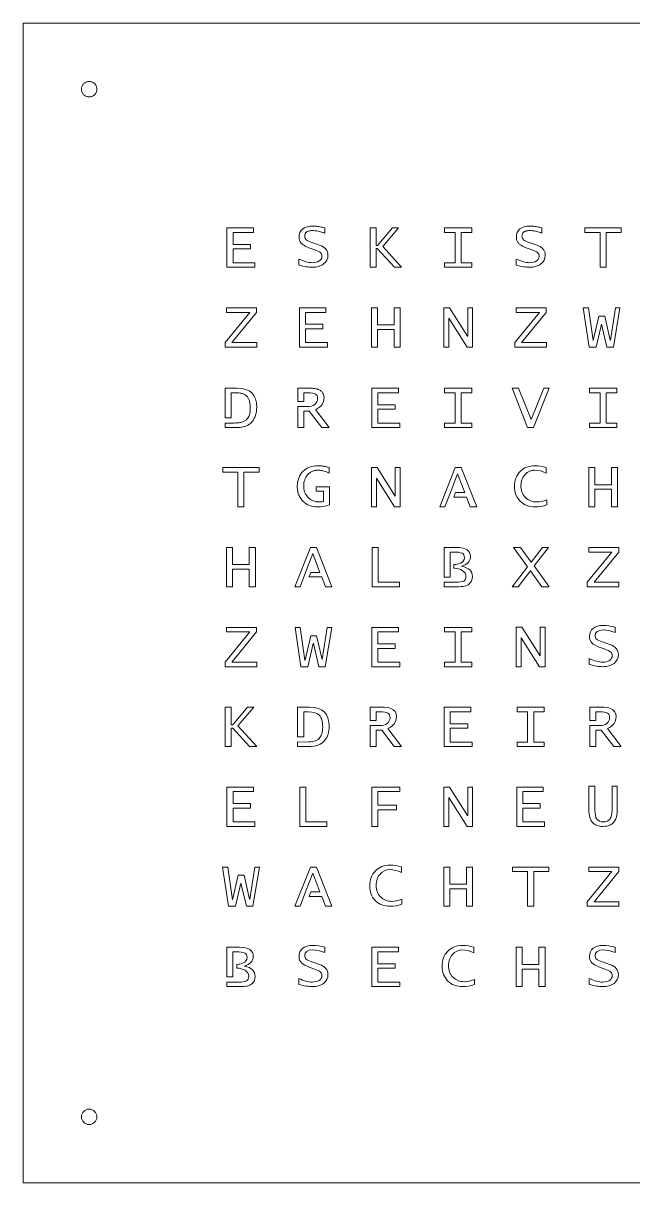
# Model space of a CAD drawing. Header units: millimetres. Extents: x 39 to 489, y 44 to 493.
# Drawn here: x 39.4 to 275.6, y 43.9 to 493.1 of the extents above; entities that cross this region are included whole.
import ezdxf

# ---------------------------------------------------------------- set-up
doc = ezdxf.new("R2010")
doc.units = ezdxf.units.MM
doc.linetypes.add('SLD-Durchgehend', pattern=[0])

msp = doc.modelspace()

# ---------------------------------------------------------------- linework, layer by layer
at = {"color": 7, "linetype": 'SLD-Durchgehend', "lineweight": 15}
for p, q in [((488.65, 493.08), (39.44, 493.08)), ((39.44, 493.08), (39.44, 43.87)), ((128.66, 413.77), (118.38, 413.77)), ((118.38, 413.77), (118.38, 398.54)), ((128.66, 412.01), (128.66, 413.77)), ((156.23, 411.75), (156.23, 413.78)), ((176.11, 413.77), (173.77, 413.77)), ((173.77, 413.77), (173.77, 398.54)), ((176.11, 406.91), (176.11, 413.77)), ((182.48, 413.77), (176.63, 406.91)), ((178.7, 406.59), (184.84, 413.77)), ((184.84, 413.77), (182.48, 413.77)), ((213.21, 413.77), (202.68, 413.77)), ((202.68, 413.77), (202.68, 412.01)), ((213.21, 412.01), (213.21, 413.77)), ((240.38, 411.75), (240.38, 413.78)), ((271.07, 413.77), (257.02, 413.77)), ((257.02, 413.77), (257.02, 412.01)), ((271.07, 412.01), (271.07, 413.77)), ((120.71, 407.4), (120.71, 412.01)), ((120.71, 412.01), (128.66, 412.01)), ((202.68, 412.01), (206.77, 412.01)), ((206.77, 412.01), (206.77, 400.3)), ((209.12, 400.3), (209.12, 412.01)), ((209.12, 412.01), (213.21, 412.01)), ((257.02, 412.01), (262.87, 412.01)), ((262.87, 412.01), (262.87, 398.54)), ((265.22, 398.54), (265.22, 412.01)), ((265.22, 412.01), (271.07, 412.01)), ((127.45, 407.4), (120.71, 407.4)), ((120.71, 400.3), (120.71, 405.64)), ((120.71, 405.64), (127.45, 405.64)), ((127.45, 405.64), (127.45, 407.4)), ((150.45, 405.98), (152.01, 405.42)), ((152.76, 407.61), (151.27, 408.13)), ((154.18, 407.12), (152.76, 407.61)), ((176.63, 406.91), (176.11, 406.91)), ((176.11, 398.54), (176.11, 405.84)), ((176.11, 405.84), (176.54, 405.84)), ((176.54, 405.84), (183.22, 398.54)), ((186.02, 398.54), (178.7, 406.59)), ((234.6, 405.98), (236.17, 405.42)), ((236.91, 407.61), (235.42, 408.13)), ((238.34, 407.12), (236.91, 407.61)), ((129.21, 400.3), (120.71, 400.3)), ((129.21, 398.54), (129.21, 400.3)), ((146.19, 401.7), (146.19, 399.38)), ((206.77, 400.3), (202.68, 400.3)), ((202.68, 400.3), (202.68, 398.54)), ((213.21, 400.3), (209.12, 400.3)), ((213.21, 398.54), (213.21, 400.3)), ((230.34, 401.7), (230.34, 399.38)), ((118.38, 398.54), (129.21, 398.54)), ((173.77, 398.54), (176.11, 398.54)), ((183.22, 398.54), (186.02, 398.54)), ((202.68, 398.54), (213.21, 398.54)), ((262.87, 398.54), (265.22, 398.54)), ((129.84, 382.82), (118.23, 382.82)), ((118.23, 382.82), (118.23, 381.06)), ((129.84, 381.06), (129.84, 382.82)), ((156.71, 382.82), (146.43, 382.82)), ((146.43, 382.82), (146.43, 367.6)), ((156.71, 381.06), (156.71, 382.82)), ((176.67, 382.82), (174.33, 382.82)), ((174.33, 382.82), (174.33, 367.6)), ((176.67, 376.17), (176.67, 382.82)), ((185.46, 382.82), (183.11, 382.82)), ((183.11, 382.82), (183.11, 376.17)), ((185.46, 367.6), (185.46, 382.82)), ((204.59, 382.87), (202.38, 382.87)), ((202.38, 382.87), (202.38, 367.6)), ((211.57, 371.8), (204.59, 382.87)), ((213.51, 382.87), (211.6, 382.87)), ((211.6, 382.87), (211.6, 371.8)), ((213.51, 367.6), (213.51, 382.87)), ((242.05, 382.82), (230.43, 382.82)), ((230.43, 382.82), (230.43, 381.06)), ((242.05, 381.06), (242.05, 382.82)), ((258.34, 382.82), (256.35, 382.82)), ((256.35, 382.82), (258.61, 367.6)), ((260.19, 370.17), (258.34, 382.82)), ((268.82, 382.82), (266.86, 370.31)), ((268.09, 367.6), (270.6, 382.82)), ((270.6, 382.82), (268.82, 382.82)), ((127.2, 381.06), (117.65, 369.35)), ((118.23, 381.06), (127.2, 381.06)), ((120.3, 369.35), (129.84, 381.06)), ((148.76, 376.45), (148.76, 381.06)), ((148.76, 381.06), (156.71, 381.06)), ((204.28, 367.6), (204.28, 378.75)), ((204.28, 378.75), (204.32, 378.75)), ((204.32, 378.75), (211.35, 367.6)), ((239.4, 381.06), (229.85, 369.35)), ((230.43, 381.06), (239.4, 381.06)), ((232.51, 369.35), (242.05, 381.06)), ((262.42, 379.6), (260.23, 370.17)), ((264.68, 379.6), (262.42, 379.6)), ((266.84, 370.31), (264.68, 379.6)), ((155.5, 376.45), (148.76, 376.45)), ((148.76, 369.35), (148.76, 374.69)), ((148.76, 374.69), (155.5, 374.69)), ((155.5, 374.69), (155.5, 376.45)), ((183.11, 376.17), (176.67, 376.17)), ((176.67, 367.6), (176.67, 374.41)), ((176.67, 374.41), (183.11, 374.41)), ((183.11, 374.41), (183.11, 367.6)), ((261.32, 367.6), (263.43, 376.53)), ((263.43, 376.53), (263.46, 376.53)), ((263.46, 376.53), (265.56, 367.6)), ((117.65, 369.35), (117.65, 367.6)), ((129.94, 369.35), (120.3, 369.35)), ((129.94, 367.6), (129.94, 369.35)), ((157.26, 369.35), (148.76, 369.35)), ((157.26, 367.6), (157.26, 369.35)), ((211.6, 371.8), (211.57, 371.8)), ((229.85, 369.35), (229.85, 367.6)), ((242.14, 369.35), (232.51, 369.35)), ((242.14, 367.6), (242.14, 369.35)), ((260.23, 370.17), (260.19, 370.17)), ((266.86, 370.31), (266.84, 370.31)), ((117.65, 367.6), (129.94, 367.6)), ((146.43, 367.6), (157.26, 367.6)), ((174.33, 367.6), (176.67, 367.6)), ((183.11, 367.6), (185.46, 367.6)), ((202.38, 367.6), (204.28, 367.6)), ((211.35, 367.6), (213.51, 367.6)), ((229.85, 367.6), (242.14, 367.6)), ((258.61, 367.6), (261.32, 367.6)), ((265.56, 367.6), (268.09, 367.6)), ((117.7, 351.67), (117.69, 340.2)), ((122.3, 351.67), (117.7, 351.67)), ((150.06, 351.67), (145.8, 351.67)), ((145.8, 351.67), (145.8, 346.57)), ((184.76, 351.67), (174.48, 351.67)), ((174.48, 351.67), (174.48, 336.44)), ((184.76, 349.91), (184.76, 351.67)), ((213.21, 351.67), (202.68, 351.67)), ((202.68, 351.67), (202.68, 349.91)), ((213.21, 349.91), (213.21, 351.67)), ((231.31, 351.67), (228.85, 351.67)), ((228.85, 351.67), (234.76, 336.44)), ((236.18, 339.57), (231.31, 351.67)), ((241.15, 351.67), (236.18, 339.57)), ((237.11, 336.44), (243.14, 351.67)), ((243.14, 351.67), (241.15, 351.67)), ((269.32, 351.67), (258.78, 351.67)), ((258.78, 351.67), (258.78, 349.91)), ((269.32, 349.91), (269.32, 351.67)), ((120.04, 349.91), (121.84, 349.91)), ((120.04, 340.2), (120.04, 349.91)), ((145.8, 346.57), (148.14, 346.57)), ((148.14, 346.57), (148.14, 349.91)), ((148.14, 349.91), (149.57, 349.91)), ((176.81, 345.3), (176.81, 349.91)), ((176.81, 349.91), (184.76, 349.91)), ((202.68, 349.91), (206.77, 349.91)), ((206.77, 349.91), (206.77, 338.2)), ((209.12, 338.2), (209.12, 349.91)), ((209.12, 349.91), (213.21, 349.91)), ((258.78, 349.91), (262.87, 349.91)), ((262.87, 349.91), (262.87, 338.2)), ((265.22, 338.2), (265.22, 349.91)), ((265.22, 349.91), (269.32, 349.91)), ((149.37, 344.55), (145.8, 344.57)), ((145.8, 344.57), (145.8, 336.44)), ((148.14, 336.44), (148.14, 342.78)), ((148.14, 342.78), (150.25, 342.78)), ((150.25, 342.78), (155.05, 336.44)), ((157.89, 336.44), (152.63, 343.37)), ((183.55, 345.3), (176.81, 345.3)), ((176.81, 338.2), (176.81, 343.54)), ((176.81, 343.54), (183.55, 343.54)), ((183.55, 343.54), (183.55, 345.3)), ((117.69, 340.2), (120.04, 340.2)), ((121.21, 338.2), (117.7, 338.2)), ((117.7, 338.2), (117.7, 336.44)), ((185.31, 338.2), (176.81, 338.2)), ((185.31, 336.44), (185.31, 338.2)), ((206.77, 338.2), (202.68, 338.2)), ((202.68, 338.2), (202.68, 336.44)), ((213.21, 338.2), (209.12, 338.2)), ((213.21, 336.44), (213.21, 338.2)), ((262.87, 338.2), (258.78, 338.2)), ((258.78, 338.2), (258.78, 336.44)), ((269.32, 338.2), (265.22, 338.2)), ((269.32, 336.44), (269.32, 338.2)), ((117.7, 336.44), (121.67, 336.44)), ((145.8, 336.44), (148.14, 336.44)), ((155.05, 336.44), (157.89, 336.44)), ((174.48, 336.44), (185.31, 336.44)), ((202.68, 336.44), (213.21, 336.44)), ((234.76, 336.44), (237.11, 336.44)), ((258.78, 336.44), (269.32, 336.44)), ((130.82, 320.93), (116.77, 320.93)), ((116.77, 320.93), (116.77, 319.17)), ((116.77, 319.17), (122.62, 319.17)), ((122.62, 319.17), (122.62, 305.7)), ((124.96, 305.7), (124.96, 319.17)), ((124.96, 319.17), (130.82, 319.17)), ((130.82, 319.17), (130.82, 320.93)), ((157.89, 318.83), (157.89, 320.98)), ((176.54, 320.98), (174.33, 320.98)), ((174.33, 320.98), (174.33, 305.7)), ((183.52, 309.9), (176.54, 320.98)), ((185.46, 320.98), (183.55, 320.98)), ((183.55, 320.98), (183.55, 309.9)), ((185.46, 305.7), (185.46, 320.98)), ((206.78, 320.93), (200.77, 305.7)), ((209.12, 320.93), (206.78, 320.93)), ((215.12, 305.7), (209.12, 320.93)), ((242.04, 318.83), (242.04, 320.98)), ((260.82, 320.93), (258.48, 320.93)), ((258.48, 320.93), (258.48, 305.7)), ((260.82, 314.27), (260.82, 320.93)), ((269.61, 320.93), (267.26, 320.93)), ((267.26, 320.93), (267.26, 314.27)), ((269.61, 305.7), (269.61, 320.93)), ((176.23, 305.7), (176.23, 316.86)), ((176.23, 316.86), (176.27, 316.86)), ((176.27, 316.86), (183.3, 305.7)), ((204.95, 311.27), (207.71, 318.54)), ((207.71, 318.54), (210.5, 311.27)), ((158.08, 313.54), (152.89, 313.54)), ((152.89, 313.54), (152.89, 311.78)), ((152.89, 311.78), (155.75, 311.78)), ((155.75, 311.78), (155.75, 307.76)), ((158.08, 306.47), (158.08, 313.54)), ((202.79, 305.7), (204.95, 311.27)), ((206.92, 311.27), (206.25, 309.51)), ((208.37, 311.27), (206.92, 311.27)), ((210.5, 311.27), (208.37, 311.27)), ((267.26, 314.27), (260.82, 314.27)), ((260.82, 305.7), (260.82, 312.52)), ((260.82, 312.52), (267.26, 312.52)), ((267.26, 312.52), (267.26, 305.7)), ((122.62, 305.7), (124.96, 305.7)), ((174.33, 305.7), (176.23, 305.7)), ((183.3, 305.7), (185.46, 305.7)), ((183.55, 309.9), (183.52, 309.9)), ((200.77, 305.7), (202.79, 305.7)), ((206.25, 309.51), (211.2, 309.51)), ((211.2, 309.51), (212.63, 305.7)), ((212.63, 305.7), (215.12, 305.7)), ((242.24, 306.55), (242.24, 308.47)), ((258.48, 305.7), (260.82, 305.7)), ((267.26, 305.7), (269.61, 305.7)), ((120.56, 289.98), (118.23, 289.98)), ((118.23, 289.98), (118.23, 274.76)), ((120.56, 283.33), (120.56, 289.98)), ((129.36, 289.98), (127.01, 289.98)), ((127.01, 289.98), (127.01, 283.33)), ((129.36, 274.76), (129.36, 289.98)), ((150.68, 289.98), (144.67, 274.76)), ((148.85, 280.32), (151.61, 287.6)), ((153.01, 289.98), (150.68, 289.98)), ((151.61, 287.6), (154.4, 280.32)), ((159.02, 274.76), (153.01, 289.98)), ((176.96, 289.98), (174.62, 289.98)), ((174.62, 289.98), (174.62, 274.76)), ((176.96, 276.52), (176.96, 289.98)), ((207.36, 289.98), (202.45, 289.98)), ((202.45, 289.98), (202.45, 285.39)), ((204.79, 278.51), (204.79, 288.22)), ((204.79, 288.22), (205.88, 288.22)), ((232.11, 289.98), (229.34, 289.98)), ((229.34, 289.98), (234.78, 282.49)), ((236.21, 284.33), (232.11, 289.98)), ((240.57, 289.98), (236.21, 284.33)), ((237.31, 282.82), (242.85, 289.98)), ((242.85, 289.98), (240.57, 289.98)), ((267.45, 288.22), (257.9, 276.52)), ((270.1, 289.98), (258.48, 289.98)), ((258.48, 289.98), (258.48, 288.22)), ((258.48, 288.22), (267.45, 288.22)), ((260.56, 276.52), (270.1, 288.22)), ((270.1, 288.22), (270.1, 289.98)), ((127.01, 283.33), (120.56, 283.33)), ((202.45, 285.39), (202.45, 278.51)), ((206.43, 283.4), (206.29, 283.4)), ((206.29, 283.4), (206.29, 281.94)), ((120.56, 274.76), (120.56, 281.57)), ((120.56, 281.57), (127.01, 281.57)), ((127.01, 281.57), (127.01, 274.76)), ((146.69, 274.76), (148.85, 280.32)), ((150.81, 280.32), (150.15, 278.57)), ((150.15, 278.57), (155.1, 278.57)), ((152.27, 280.32), (150.81, 280.32)), ((154.4, 280.32), (152.27, 280.32)), ((155.1, 278.57), (156.53, 274.76)), ((202.45, 278.51), (204.79, 278.51)), ((206.29, 281.94), (206.47, 281.94)), ((234.78, 282.49), (228.83, 274.76)), ((231.11, 274.76), (235.89, 280.96)), ((235.89, 280.96), (240.38, 274.76)), ((243.16, 274.76), (237.31, 282.82)), ((118.23, 274.76), (120.56, 274.76)), ((127.01, 274.76), (129.36, 274.76)), ((144.67, 274.76), (146.69, 274.76)), ((156.53, 274.76), (159.02, 274.76)), ((174.62, 274.76), (185.16, 274.76)), ((185.16, 276.52), (176.96, 276.52)), ((185.16, 274.76), (185.16, 276.52)), ((206.9, 276.52), (202.45, 276.52)), ((202.45, 276.52), (202.45, 274.76)), ((202.45, 274.76), (207.04, 274.76)), ((228.83, 274.76), (231.11, 274.76)), ((240.38, 274.76), (243.16, 274.76)), ((257.9, 276.52), (257.9, 274.76)), ((257.9, 274.76), (270.19, 274.76)), ((270.19, 276.52), (260.56, 276.52)), ((270.19, 274.76), (270.19, 276.52)), ((127.2, 257.28), (117.65, 245.57)), ((129.84, 259.04), (118.23, 259.04)), ((118.23, 259.04), (118.23, 257.28)), ((118.23, 257.28), (127.2, 257.28)), ((120.3, 245.57), (129.84, 257.28)), ((129.84, 257.28), (129.84, 259.04)), ((146.71, 259.04), (144.72, 259.04)), ((144.72, 259.04), (146.98, 243.81)), ((148.56, 246.39), (146.71, 259.04)), ((157.19, 259.04), (155.23, 246.53)), ((156.46, 243.81), (158.97, 259.04)), ((158.97, 259.04), (157.19, 259.04)), ((184.76, 259.04), (174.48, 259.04)), ((174.48, 259.04), (174.48, 243.81)), ((176.81, 252.67), (176.81, 257.28)), ((176.81, 257.28), (184.76, 257.28)), ((184.76, 257.28), (184.76, 259.04)), ((213.21, 259.04), (202.68, 259.04)), ((202.68, 259.04), (202.68, 257.28)), ((202.68, 257.28), (206.77, 257.28)), ((206.77, 257.28), (206.77, 245.57)), ((209.12, 245.57), (209.12, 257.28)), ((209.12, 257.28), (213.21, 257.28)), ((213.21, 257.28), (213.21, 259.04)), ((232.64, 259.09), (230.43, 259.09)), ((230.43, 259.09), (230.43, 243.81)), ((239.62, 248.01), (232.64, 259.09)), ((241.56, 259.09), (239.65, 259.09)), ((239.65, 259.09), (239.65, 248.01)), ((241.56, 243.81), (241.56, 259.09)), ((268.71, 257.02), (268.71, 259.05)), ((150.79, 255.82), (148.6, 246.39)), ((149.69, 243.81), (151.8, 252.75)), ((153.05, 255.82), (150.79, 255.82)), ((151.8, 252.75), (151.83, 252.75)), ((151.83, 252.75), (153.92, 243.81)), ((155.2, 246.53), (153.05, 255.82)), ((183.55, 252.67), (176.81, 252.67)), ((183.55, 250.91), (183.55, 252.67)), ((232.33, 243.81), (232.33, 254.97)), ((232.33, 254.97), (232.37, 254.97)), ((232.37, 254.97), (239.4, 243.81)), ((265.24, 252.88), (263.75, 253.4)), ((266.66, 252.39), (265.24, 252.88)), ((176.81, 245.57), (176.81, 250.91)), ((176.81, 250.91), (183.55, 250.91)), ((239.65, 248.01), (239.62, 248.01)), ((262.93, 251.25), (264.49, 250.69)), ((117.65, 245.57), (117.65, 243.81)), ((117.65, 243.81), (129.94, 243.81)), ((129.94, 245.57), (120.3, 245.57)), ((129.94, 243.81), (129.94, 245.57)), ((146.98, 243.81), (149.69, 243.81)), ((148.6, 246.39), (148.56, 246.39)), ((153.92, 243.81), (156.46, 243.81)), ((155.23, 246.53), (155.2, 246.53)), ((174.48, 243.81), (185.31, 243.81)), ((185.31, 245.57), (176.81, 245.57)), ((185.31, 243.81), (185.31, 245.57)), ((206.77, 245.57), (202.68, 245.57)), ((202.68, 245.57), (202.68, 243.81)), ((202.68, 243.81), (213.21, 243.81)), ((213.21, 245.57), (209.12, 245.57)), ((213.21, 243.81), (213.21, 245.57)), ((230.43, 243.81), (232.33, 243.81)), ((239.4, 243.81), (241.56, 243.81)), ((258.67, 246.97), (258.67, 244.66)), ((120.01, 228.09), (117.67, 228.09)), ((117.67, 228.09), (117.67, 212.87)), ((120.01, 221.34), (120.01, 228.09)), ((126.38, 228.09), (120.62, 221.34)), ((122.6, 220.91), (128.74, 228.09)), ((128.74, 228.09), (126.38, 228.09)), ((150.35, 228.09), (145.75, 228.09)), ((145.75, 228.09), (145.75, 216.62)), ((148.09, 226.33), (149.89, 226.33)), ((148.09, 216.62), (148.09, 226.33)), ((178.11, 228.09), (173.85, 228.09)), ((173.85, 228.09), (173.86, 222.99)), ((176.19, 222.99), (176.19, 226.33)), ((176.19, 226.33), (177.62, 226.33)), ((212.81, 228.09), (202.53, 228.09)), ((202.53, 228.09), (202.53, 212.87)), ((204.86, 221.72), (204.86, 226.33)), ((204.86, 226.33), (212.81, 226.33)), ((212.81, 226.33), (212.81, 228.09)), ((241.26, 228.09), (230.73, 228.09)), ((230.73, 228.09), (230.73, 226.33)), ((230.73, 226.33), (234.82, 226.33)), ((234.82, 226.33), (234.82, 214.62)), ((237.17, 214.62), (237.17, 226.33)), ((237.17, 226.33), (241.26, 226.33)), ((241.26, 226.33), (241.26, 228.09)), ((263.17, 228.09), (258.91, 228.09)), ((258.91, 228.09), (258.92, 222.99)), ((261.25, 222.99), (261.25, 226.33)), ((261.25, 226.33), (262.68, 226.33)), ((120.62, 221.34), (120.01, 221.34)), ((129.91, 212.87), (122.6, 220.91)), ((177.42, 220.97), (173.85, 220.99)), ((173.85, 220.99), (173.85, 212.87)), ((173.86, 222.99), (176.19, 222.99)), ((211.6, 221.72), (204.86, 221.72)), ((211.6, 219.96), (211.6, 221.72)), ((262.48, 220.97), (258.91, 220.99)), ((258.91, 220.99), (258.91, 212.87)), ((258.92, 222.99), (261.25, 222.99)), ((120.01, 219.93), (120.64, 219.93)), ((120.01, 212.87), (120.01, 219.93)), ((120.64, 219.93), (127.11, 212.87)), ((145.75, 216.62), (148.09, 216.62)), ((176.19, 212.87), (176.19, 219.2)), ((176.19, 219.2), (178.3, 219.2)), ((178.3, 219.2), (183.1, 212.87)), ((185.94, 212.87), (180.69, 219.8)), ((204.86, 214.62), (204.86, 219.96)), ((204.86, 219.96), (211.6, 219.96)), ((261.25, 212.87), (261.25, 219.2)), ((261.25, 219.2), (263.36, 219.2)), ((263.36, 219.2), (268.16, 212.87)), ((271, 212.87), (265.74, 219.8)), ((117.67, 212.87), (120.01, 212.87)), ((127.11, 212.87), (129.91, 212.87)), ((149.27, 214.62), (145.75, 214.63)), ((145.75, 214.63), (145.75, 212.87)), ((145.75, 212.87), (149.72, 212.87)), ((173.85, 212.87), (176.19, 212.87)), ((183.1, 212.87), (185.94, 212.87)), ((202.53, 212.87), (213.36, 212.87)), ((213.36, 214.62), (204.86, 214.62)), ((213.36, 212.87), (213.36, 214.62)), ((234.82, 214.62), (230.73, 214.62)), ((230.73, 214.62), (230.73, 212.87)), ((230.73, 212.87), (241.26, 212.87)), ((241.26, 214.62), (237.17, 214.62)), ((241.26, 212.87), (241.26, 214.62)), ((258.91, 212.87), (261.25, 212.87)), ((268.16, 212.87), (271, 212.87)), ((128.66, 197.14), (118.38, 197.14)), ((118.38, 197.14), (118.38, 181.92)), ((120.71, 190.77), (120.71, 195.39)), ((120.71, 195.39), (128.66, 195.39)), ((128.66, 195.39), (128.66, 197.14)), ((148.91, 197.14), (146.57, 197.14)), ((146.57, 197.14), (146.57, 181.92)), ((148.91, 183.68), (148.91, 197.14)), ((185.31, 197.14), (174.48, 197.14)), ((174.48, 197.14), (174.48, 181.92)), ((176.81, 190.15), (176.81, 195.39)), ((176.81, 195.39), (185.31, 195.39)), ((185.31, 195.39), (185.31, 197.14)), ((204.59, 197.19), (202.38, 197.19)), ((202.38, 197.19), (202.38, 181.92)), ((211.57, 186.12), (204.59, 197.19)), ((213.51, 197.19), (211.6, 197.19)), ((211.6, 197.19), (211.6, 186.12)), ((213.51, 181.92), (213.51, 197.19)), ((240.87, 197.14), (230.58, 197.14)), ((230.58, 197.14), (230.58, 181.92)), ((232.92, 190.77), (232.92, 195.39)), ((232.92, 195.39), (240.87, 195.39)), ((240.87, 195.39), (240.87, 197.14)), ((260.88, 197.51), (258.54, 197.51)), ((258.54, 197.51), (258.54, 188.3)), ((260.88, 188.27), (260.88, 197.51)), ((269.55, 197.51), (267.51, 197.51)), ((267.51, 197.51), (267.51, 188.33)), ((269.55, 188.67), (269.55, 197.51)), ((127.45, 190.77), (120.71, 190.77)), ((120.71, 183.68), (120.71, 189.02)), ((120.71, 189.02), (127.45, 189.02)), ((127.45, 189.02), (127.45, 190.77)), ((184.06, 190.15), (176.81, 190.15)), ((184.06, 188.39), (184.06, 190.15)), ((204.28, 181.92), (204.28, 193.08)), ((204.28, 193.08), (204.32, 193.08)), ((204.32, 193.08), (211.35, 181.92)), ((239.65, 190.77), (232.92, 190.77)), ((232.92, 183.68), (232.92, 189.02)), ((232.92, 189.02), (239.65, 189.02)), ((239.65, 189.02), (239.65, 190.77)), ((176.81, 181.92), (176.81, 188.39)), ((176.81, 188.39), (184.06, 188.39)), ((211.6, 186.12), (211.57, 186.12)), ((118.38, 181.92), (129.21, 181.92)), ((129.21, 183.68), (120.71, 183.68)), ((129.21, 181.92), (129.21, 183.68)), ((146.57, 181.92), (157.11, 181.92)), ((157.11, 183.68), (148.91, 183.68)), ((157.11, 181.92), (157.11, 183.68)), ((174.48, 181.92), (176.81, 181.92)), ((202.38, 181.92), (204.28, 181.92)), ((211.35, 181.92), (213.51, 181.92)), ((230.58, 181.92), (241.41, 181.92)), ((241.41, 183.68), (232.92, 183.68)), ((241.41, 181.92), (241.41, 183.68)), ((185.94, 164.1), (185.94, 166.25)), ((118.66, 166.2), (116.67, 166.2)), ((116.67, 166.2), (118.93, 150.98)), ((120.51, 153.55), (118.66, 166.2)), ((122.74, 162.98), (120.55, 153.55)), ((124.99, 162.98), (122.74, 162.98)), ((127.15, 153.69), (124.99, 162.98)), ((129.14, 166.2), (127.18, 153.69)), ((128.41, 150.98), (130.92, 166.2)), ((130.92, 166.2), (129.14, 166.2)), ((150.68, 166.2), (144.67, 150.98)), ((148.85, 156.54), (151.61, 163.81)), ((153.01, 166.2), (150.68, 166.2)), ((151.61, 163.81), (154.4, 156.54)), ((159.02, 150.98), (153.01, 166.2)), ((204.72, 166.2), (202.38, 166.2)), ((202.38, 166.2), (202.38, 150.98)), ((204.72, 159.55), (204.72, 166.2)), ((213.51, 166.2), (211.16, 166.2)), ((211.16, 166.2), (211.16, 159.55)), ((213.51, 150.98), (213.51, 166.2)), ((243.02, 166.2), (228.97, 166.2)), ((228.97, 166.2), (228.97, 164.44)), ((228.97, 164.44), (234.82, 164.44)), ((234.82, 164.44), (234.82, 150.98)), ((237.17, 150.98), (237.17, 164.44)), ((237.17, 164.44), (243.02, 164.44)), ((243.02, 164.44), (243.02, 166.2)), ((267.45, 164.44), (257.9, 152.73)), ((270.1, 166.2), (258.48, 166.2)), ((258.48, 166.2), (258.48, 164.44)), ((258.48, 164.44), (267.45, 164.44)), ((260.56, 152.73), (270.1, 164.44)), ((270.1, 164.44), (270.1, 166.2)), ((121.64, 150.98), (123.75, 159.91)), ((123.75, 159.91), (123.78, 159.91)), ((123.78, 159.91), (125.87, 150.98)), ((211.16, 159.55), (204.72, 159.55)), ((204.72, 150.98), (204.72, 157.79)), ((204.72, 157.79), (211.16, 157.79)), ((211.16, 157.79), (211.16, 150.98)), ((120.55, 153.55), (120.51, 153.55)), ((127.18, 153.69), (127.15, 153.69)), ((146.69, 150.98), (148.85, 156.54)), ((150.81, 156.54), (150.15, 154.78)), ((150.15, 154.78), (155.1, 154.78)), ((152.27, 156.54), (150.81, 156.54)), ((154.4, 156.54), (152.27, 156.54)), ((155.1, 154.78), (156.53, 150.98)), ((186.14, 151.82), (186.14, 153.74)), ((257.9, 152.73), (257.9, 150.98)), ((270.19, 152.73), (260.56, 152.73)), ((270.19, 150.98), (270.19, 152.73)), ((118.93, 150.98), (121.64, 150.98)), ((125.87, 150.98), (128.41, 150.98)), ((144.67, 150.98), (146.69, 150.98)), ((156.53, 150.98), (159.02, 150.98)), ((202.38, 150.98), (204.72, 150.98)), ((211.16, 150.98), (213.51, 150.98)), ((234.82, 150.98), (237.17, 150.98)), ((257.9, 150.98), (270.19, 150.98)), ((123.2, 135.09), (118.29, 135.09)), ((118.29, 135.09), (118.3, 130.49)), ((156.23, 133.07), (156.23, 135.1)), ((184.76, 135.09), (174.48, 135.09)), ((174.48, 135.09), (174.48, 119.87)), ((184.76, 133.33), (184.76, 135.09)), ((213.99, 132.99), (213.99, 135.14)), ((232.77, 135.09), (230.43, 135.09)), ((230.43, 135.09), (230.43, 119.87)), ((232.77, 128.43), (232.77, 135.09)), ((241.56, 135.09), (239.21, 135.09)), ((239.21, 135.09), (239.21, 128.43)), ((241.56, 119.87), (241.56, 135.09)), ((268.71, 133.07), (268.71, 135.1)), ((118.3, 130.49), (118.3, 123.62)), ((120.64, 123.62), (120.64, 133.33)), ((120.64, 133.33), (121.72, 133.33)), ((176.81, 128.72), (176.81, 133.33)), ((176.81, 133.33), (184.76, 133.33)), ((122.28, 128.5), (122.13, 128.5)), ((122.13, 128.5), (122.13, 127.05)), ((122.13, 127.05), (122.31, 127.05)), ((150.45, 127.3), (152.01, 126.74)), ((152.76, 128.93), (151.27, 129.46)), ((154.18, 128.44), (152.76, 128.93)), ((183.55, 128.72), (176.81, 128.72)), ((176.81, 121.62), (176.81, 126.96)), ((176.81, 126.96), (183.55, 126.96)), ((183.55, 126.96), (183.55, 128.72)), ((239.21, 128.43), (232.77, 128.43)), ((232.77, 119.87), (232.77, 126.68)), ((232.77, 126.68), (239.21, 126.68)), ((239.21, 126.68), (239.21, 119.87)), ((262.93, 127.3), (264.49, 126.74)), ((265.24, 128.93), (263.75, 129.46)), ((266.66, 128.44), (265.24, 128.93)), ((118.3, 121.62), (118.29, 119.87)), ((118.3, 123.62), (120.64, 123.62)), ((122.74, 121.62), (118.3, 121.62)), ((146.19, 123.02), (146.19, 120.71)), ((185.31, 121.62), (176.81, 121.62)), ((185.31, 119.87), (185.31, 121.62)), ((214.19, 120.71), (214.19, 122.63)), ((258.67, 123.02), (258.67, 120.71)), ((118.29, 119.87), (122.88, 119.87)), ((174.48, 119.87), (185.31, 119.87)), ((230.43, 119.87), (232.77, 119.87)), ((239.21, 119.87), (241.56, 119.87)), ((39.44, 43.87), (488.65, 43.87))]:
    msp.add_line(p, q, dxfattribs=at)
for points, knots in [([(64.99, 470.52), (64.81, 470.51), (64.46, 470.49), (63.94, 470.35), (63.47, 470.12), (63.05, 469.82), (62.68, 469.45), (62.39, 469.03), (62.17, 468.56), (62.03, 468.06), (62.01, 467.7), (62, 467.53)], [0, 0, 0, 0, 0.11572, 0.228338, 0.339156, 0.449074, 0.558731, 0.666727, 0.775625, 0.886302, 1, 1, 1, 1]), ([(62, 467.53), (62.01, 467.35), (62.03, 466.99), (62.18, 466.47), (62.4, 466), (62.71, 465.58), (63.07, 465.22), (63.49, 464.92), (63.96, 464.7), (64.46, 464.56), (64.82, 464.54), (64.99, 464.53)], [0, 0, 0, 0, 0.115727, 0.228347, 0.339168, 0.449087, 0.558742, 0.666737, 0.775636, 0.886309, 1, 1, 1, 1]), ([(67.99, 467.53), (67.98, 467.71), (67.96, 468.07), (67.81, 468.58), (67.59, 469.05), (67.28, 469.48), (66.92, 469.84), (66.5, 470.13), (66.03, 470.35), (65.52, 470.49), (65.17, 470.51), (64.99, 470.52)], [0, 0, 0, 0, 0.115727, 0.228348, 0.339164, 0.449082, 0.558743, 0.666737, 0.775637, 0.886309, 1, 1, 1, 1]), ([(64.99, 464.53), (65.18, 464.54), (65.53, 464.56), (66.05, 464.71), (66.52, 464.93), (66.94, 465.24), (67.31, 465.6), (67.6, 466.02), (67.82, 466.49), (67.96, 467), (67.98, 467.35), (67.99, 467.53)], [0, 0, 0, 0, 0.11572, 0.228338, 0.339153, 0.44907, 0.558732, 0.666728, 0.775626, 0.886303, 1, 1, 1, 1]), ([(156.23, 413.78), (155.92, 413.86), (155.31, 414.03), (154.4, 414.22), (153.49, 414.37), (152.56, 414.48), (151.92, 414.5), (151.61, 414.5)], [0, 0, 0, 0, 0.207087, 0.404316, 0.592084, 0.801847, 1, 1, 1, 1]), ([(240.38, 413.78), (240.07, 413.86), (239.46, 414.03), (238.55, 414.22), (237.64, 414.37), (236.71, 414.48), (236.07, 414.5), (235.76, 414.5)], [0, 0, 0, 0, 0.207084, 0.404315, 0.592082, 0.801845, 1, 1, 1, 1]), ([(146.29, 410.19), (146.3, 410.01), (146.31, 409.66), (146.41, 409.15), (146.58, 408.66), (146.83, 408.18), (147.08, 407.9), (147.2, 407.76)], [0, 0, 0, 0, 0.205401, 0.397901, 0.581067, 0.790489, 1, 1, 1, 1]), ([(148.48, 410.61), (148.48, 410.76), (148.5, 411.05), (148.62, 411.46), (148.82, 411.82), (149.11, 412.11), (149.48, 412.35), (149.92, 412.53), (150.43, 412.66), (151.01, 412.73), (151.43, 412.74), (151.65, 412.75)], [0, 0, 0, 0, 0.104489, 0.2003, 0.292049, 0.384967, 0.4841, 0.591574, 0.71207, 0.847714, 1, 1, 1, 1]), ([(149.07, 409.22), (148.97, 409.32), (148.77, 409.52), (148.59, 409.89), (148.49, 410.25), (148.48, 410.49), (148.48, 410.61)], [0, 0, 0, 0, 0.2760564, 0.5458767, 0.7653681, 1, 1, 1, 1]), ([(151.65, 412.75), (151.91, 412.74), (152.43, 412.72), (153.24, 412.61), (154.15, 412.43), (155.15, 412.15), (155.86, 411.88), (156.23, 411.75)], [0, 0, 0, 0, 0.163204, 0.336103, 0.519758, 0.751201, 1, 1, 1, 1]), ([(230.45, 410.19), (230.45, 410.01), (230.46, 409.66), (230.56, 409.15), (230.73, 408.66), (230.98, 408.18), (231.23, 407.9), (231.35, 407.76)], [0, 0, 0, 0, 0.205402, 0.3979015, 0.5810677, 0.7904899, 1, 1, 1, 1]), ([(232.63, 410.61), (232.64, 410.76), (232.65, 411.05), (232.77, 411.46), (232.98, 411.82), (233.26, 412.11), (233.63, 412.35), (234.07, 412.53), (234.58, 412.66), (235.17, 412.73), (235.58, 412.74), (235.8, 412.75)], [0, 0, 0, 0, 0.10449, 0.200299, 0.292048, 0.384967, 0.4841, 0.591572, 0.71207, 0.847714, 1, 1, 1, 1]), ([(233.23, 409.22), (233.12, 409.32), (232.92, 409.52), (232.74, 409.89), (232.64, 410.25), (232.64, 410.49), (232.63, 410.61)], [0, 0, 0, 0, 0.2760564, 0.5458767, 0.7653681, 1, 1, 1, 1]), ([(235.8, 412.75), (236.06, 412.74), (236.59, 412.72), (237.4, 412.61), (238.3, 412.43), (239.31, 412.15), (240.01, 411.88), (240.38, 411.75)], [0, 0, 0, 0, 0.163204, 0.336102, 0.519759, 0.751202, 1, 1, 1, 1]), ([(147.2, 407.76), (147.33, 407.65), (147.6, 407.4), (148.1, 407.07), (148.64, 406.76), (149.22, 406.48), (149.81, 406.23), (150.23, 406.07), (150.45, 405.98)], [0, 0, 0, 0, 0.138754, 0.297916, 0.479186, 0.6379, 0.8114, 1, 1, 1, 1]), ([(231.35, 407.76), (231.48, 407.65), (231.76, 407.4), (232.25, 407.07), (232.79, 406.76), (233.37, 406.48), (233.96, 406.23), (234.38, 406.07), (234.6, 405.98)], [0, 0, 0, 0, 0.138754, 0.297919, 0.479188, 0.637904, 0.811401, 1, 1, 1, 1]), ([(241.65, 403.18), (241.64, 403.38), (241.63, 403.78), (241.5, 404.35), (241.29, 404.87), (240.99, 405.36), (240.62, 405.8), (240.16, 406.2), (239.63, 406.55), (239.01, 406.87), (238.57, 407.03), (238.34, 407.12)], [0, 0, 0, 0, 0.108979, 0.212849, 0.314145, 0.415583, 0.519879, 0.627509, 0.742338, 0.866053, 1, 1, 1, 1]), ([(155.15, 402.82), (155.14, 402.68), (155.13, 402.41), (155.02, 402.02), (154.82, 401.64), (154.52, 401.28), (154.25, 401.08), (154.11, 400.98)], [0, 0, 0, 0, 0.189019, 0.368974, 0.547052, 0.764343, 1, 1, 1, 1]), ([(239.3, 402.82), (239.29, 402.68), (239.28, 402.41), (239.17, 402.02), (238.97, 401.64), (238.68, 401.28), (238.41, 401.08), (238.27, 400.98)], [0, 0, 0, 0, 0.18902, 0.368975, 0.547053, 0.764342, 1, 1, 1, 1]), ([(153.75, 351.23), (153.6, 351.28), (153.28, 351.4), (152.72, 351.51), (152.11, 351.59), (151.45, 351.64), (150.78, 351.66), (150.31, 351.67), (150.06, 351.67)], [0, 0, 0, 0, 0.124902, 0.276981, 0.457574, 0.619999, 0.80075, 1, 1, 1, 1]), ([(155.96, 348), (155.95, 348.21), (155.93, 348.61), (155.8, 349.18), (155.58, 349.7), (155.27, 350.17), (154.86, 350.59), (154.34, 350.96), (153.95, 351.14), (153.75, 351.23)], [0, 0, 0, 0, 0.148782, 0.287633, 0.420367, 0.551356, 0.691614, 0.839778, 1, 1, 1, 1]), ([(121.84, 349.91), (122.11, 349.91), (122.63, 349.9), (123.37, 349.82), (124.04, 349.68), (124.66, 349.49), (125.21, 349.24), (125.71, 348.93), (125.98, 348.67), (126.11, 348.54)], [0, 0, 0, 0, 0.174693, 0.335602, 0.483835, 0.620799, 0.754119, 0.879525, 1, 1, 1, 1]), ([(126.11, 348.54), (126.23, 348.4), (126.47, 348.12), (126.75, 347.62), (126.98, 347.06), (127.17, 346.41), (127.3, 345.68), (127.38, 344.86), (127.39, 344.29), (127.4, 343.99)], [0, 0, 0, 0, 0.110914, 0.228081, 0.35378, 0.489871, 0.645201, 0.814902, 1, 1, 1, 1]), ([(152.63, 343.37), (152.85, 343.49), (153.26, 343.7), (153.82, 344.06), (154.34, 344.45), (154.8, 344.86), (155.07, 345.19), (155.19, 345.35)], [0, 0, 0, 0, 0.221534, 0.425731, 0.613615, 0.815862, 1, 1, 1, 1]), ([(125.98, 339.53), (125.84, 339.41), (125.55, 339.16), (125.03, 338.87), (124.44, 338.63), (123.76, 338.44), (122.99, 338.3), (122.13, 338.22), (121.53, 338.21), (121.21, 338.2)], [0, 0, 0, 0, 0.109996, 0.226521, 0.351903, 0.48801, 0.643685, 0.814021, 1, 1, 1, 1]), ([(121.67, 336.44), (121.97, 336.45), (122.55, 336.45), (123.38, 336.51), (124.19, 336.62), (124.96, 336.76), (125.46, 336.93), (125.69, 337.01)], [0, 0, 0, 0, 0.221332, 0.425954, 0.614476, 0.817042, 1, 1, 1, 1]), ([(149.62, 318.17), (149.76, 318.33), (150.04, 318.63), (150.52, 319.02), (151.04, 319.33), (151.59, 319.59), (152.19, 319.77), (152.84, 319.89), (153.28, 319.9), (153.5, 319.91)], [0, 0, 0, 0, 0.1439, 0.282993, 0.419276, 0.55486, 0.698495, 0.846135, 1, 1, 1, 1]), ([(153.5, 319.91), (153.76, 319.9), (154.29, 319.88), (155.08, 319.77), (155.95, 319.56), (156.9, 319.26), (157.56, 318.97), (157.89, 318.83)], [0, 0, 0, 0, 0.169821, 0.345883, 0.529618, 0.75771, 1, 1, 1, 1]), ([(157.89, 320.98), (157.47, 321.09), (156.65, 321.32), (155.51, 321.53), (154.49, 321.65), (153.88, 321.66), (153.58, 321.67)], [0, 0, 0, 0, 0.298464, 0.581564, 0.79444, 1, 1, 1, 1]), ([(233.76, 318.17), (233.91, 318.33), (234.19, 318.63), (234.67, 319.02), (235.18, 319.33), (235.74, 319.59), (236.34, 319.77), (236.98, 319.89), (237.42, 319.9), (237.65, 319.91)], [0, 0, 0, 0, 0.143903, 0.283, 0.419285, 0.554869, 0.698506, 0.846141, 1, 1, 1, 1]), ([(232.24, 313.76), (232.24, 314.01), (232.26, 314.49), (232.35, 315.18), (232.49, 315.84), (232.71, 316.48), (232.99, 317.08), (233.34, 317.66), (233.62, 318), (233.76, 318.17)], [0, 0, 0, 0, 0.153449, 0.300183, 0.44143, 0.578559, 0.71944, 0.859293, 1, 1, 1, 1]), ([(145.6, 313.61), (145.61, 313.29), (145.63, 312.66), (145.76, 311.75), (145.97, 310.89), (146.28, 310.07), (146.69, 309.29), (147.2, 308.55), (147.61, 308.12), (147.81, 307.9)], [0, 0, 0, 0, 0.152419, 0.297964, 0.438135, 0.574608, 0.715572, 0.856649, 1, 1, 1, 1]), ([(149.81, 309.34), (149.66, 309.51), (149.36, 309.83), (148.98, 310.38), (148.66, 310.96), (148.41, 311.59), (148.23, 312.27), (148.11, 313), (148.1, 313.51), (148.09, 313.76)], [0, 0, 0, 0, 0.138022, 0.273597, 0.408535, 0.544691, 0.690606, 0.841786, 1, 1, 1, 1]), ([(229.75, 313.61), (229.76, 313.28), (229.77, 312.65), (229.91, 311.74), (230.12, 310.87), (230.43, 310.05), (230.84, 309.27), (231.35, 308.53), (231.76, 308.1), (231.97, 307.88)], [0, 0, 0, 0, 0.1533406, 0.2994739, 0.439901, 0.5763273, 0.7169577, 0.8574405, 1, 1, 1, 1]), ([(233.96, 309.34), (233.81, 309.5), (233.5, 309.82), (233.12, 310.37), (232.81, 310.95), (232.56, 311.58), (232.37, 312.27), (232.26, 313), (232.25, 313.51), (232.24, 313.76)], [0, 0, 0, 0, 0.137683, 0.272975, 0.407734, 0.543834, 0.689841, 0.841306, 1, 1, 1, 1])]:
    msp.add_open_spline(points, degree=3, knots=knots, dxfattribs=at)
for points in [[(147.69, 413.38), (146.76, 412.62), (146.29, 411.56), (146.29, 410.19)], [(151.61, 414.5), (149.93, 414.5), (148.62, 414.13), (147.69, 413.38)], [(231.84, 413.38), (230.91, 412.62), (230.45, 411.56), (230.45, 410.19)], [(235.76, 414.5), (234.08, 414.5), (232.77, 414.13), (231.84, 413.38)], [(151.27, 408.13), (150.2, 408.5), (149.47, 408.87), (149.07, 409.22)], [(235.42, 408.13), (234.35, 408.5), (233.62, 408.87), (233.23, 409.22)], [(152.01, 405.42), (153.29, 404.95), (154.13, 404.54), (154.54, 404.2)], [(157.5, 403.18), (157.5, 405.03), (156.39, 406.35), (154.18, 407.12)], [(236.17, 405.42), (237.44, 404.95), (238.28, 404.54), (238.69, 404.2)], [(151.35, 400.3), (149.98, 400.3), (148.26, 400.77), (146.19, 401.7)], [(151.28, 398.54), (153.17, 398.54), (154.68, 398.96), (155.81, 399.81)], [(154.11, 400.98), (153.43, 400.53), (152.51, 400.3), (151.35, 400.3)], [(154.54, 404.2), (154.95, 403.86), (155.15, 403.4), (155.15, 402.82)], [(155.81, 399.81), (156.93, 400.65), (157.5, 401.77), (157.5, 403.18)], [(235.5, 400.3), (234.14, 400.3), (232.42, 400.77), (230.34, 401.7)], [(235.43, 398.54), (237.32, 398.54), (238.83, 398.96), (239.96, 399.81)], [(238.27, 400.98), (237.58, 400.53), (236.66, 400.3), (235.5, 400.3)], [(238.69, 404.2), (239.1, 403.86), (239.3, 403.4), (239.3, 402.82)], [(239.96, 399.81), (241.09, 400.65), (241.65, 401.77), (241.65, 403.18)], [(146.19, 399.38), (148.27, 398.82), (149.97, 398.54), (151.28, 398.54)], [(230.34, 399.38), (232.42, 398.82), (234.12, 398.54), (235.43, 398.54)], [(129.89, 344.36), (129.89, 349.23), (127.36, 351.67), (122.3, 351.67)], [(149.57, 349.91), (151.06, 349.91), (152.08, 349.75), (152.63, 349.42)], [(153.46, 347.62), (153.46, 346.68), (153.1, 345.93), (152.36, 345.38)], [(152.63, 349.42), (153.19, 349.1), (153.46, 348.5), (153.46, 347.62)], [(155.19, 345.35), (155.7, 346.05), (155.96, 346.94), (155.96, 348)], [(127.4, 343.99), (127.4, 341.9), (126.93, 340.42), (125.98, 339.53)], [(128.24, 338.89), (129.34, 340.28), (129.89, 342.11), (129.89, 344.36)], [(152.36, 345.38), (151.63, 344.82), (150.63, 344.54), (149.37, 344.55)], [(125.69, 337.01), (126.7, 337.38), (127.55, 338.01), (128.24, 338.89)], [(147.81, 319.43), (146.34, 317.95), (145.6, 316), (145.6, 313.61)], [(153.58, 321.67), (151.2, 321.67), (149.28, 320.92), (147.81, 319.43)], [(231.96, 319.43), (230.49, 317.95), (229.75, 316), (229.75, 313.61)], [(237.72, 321.67), (235.35, 321.67), (233.43, 320.92), (231.96, 319.43)], [(237.65, 319.91), (239.01, 319.91), (240.47, 319.55), (242.04, 318.83)], [(242.04, 320.98), (240.51, 321.43), (239.07, 321.67), (237.72, 321.67)], [(148.09, 313.76), (148.09, 315.55), (148.6, 317.02), (149.62, 318.17)], [(147.81, 307.9), (149.29, 306.44), (151.21, 305.7), (153.56, 305.7)], [(154.2, 307.62), (152.43, 307.62), (150.96, 308.19), (149.81, 309.34)], [(153.56, 305.7), (154.99, 305.7), (156.49, 305.96), (158.08, 306.47)], [(155.75, 307.76), (155.12, 307.67), (154.61, 307.62), (154.2, 307.62)], [(231.97, 307.88), (233.45, 306.43), (235.4, 305.7), (237.82, 305.7)], [(238.39, 307.62), (236.58, 307.62), (235.11, 308.19), (233.96, 309.34)], [(237.82, 305.7), (239.2, 305.7), (240.68, 305.98), (242.24, 306.55)], [(242.24, 308.47), (240.76, 307.9), (239.48, 307.62), (238.39, 307.62)], [(205.88, 288.22), (207.62, 288.22), (208.8, 288.07), (209.41, 287.78)], [(212.7, 286.45), (212.7, 288.8), (210.92, 289.98), (207.36, 289.98)], [(209.41, 287.78), (210.02, 287.47), (210.33, 286.89), (210.33, 286.03)], [(210.33, 286.03), (210.31, 283.92), (207.66, 283.4), (206.43, 283.4)], [(209.21, 282.72), (210.31, 283), (211.17, 283.46), (211.78, 284.11)], [(211.78, 284.11), (212.39, 284.77), (212.7, 285.54), (212.7, 286.45)], [(206.47, 281.94), (207.39, 281.94), (208.77, 281.53), (209.52, 281.07)], [(213.44, 278.7), (213.44, 280.8), (212.04, 282.15), (209.21, 282.72)], [(209.52, 281.07), (210.47, 280.5), (210.95, 279.72), (210.95, 278.74)], [(210.95, 278.74), (210.95, 277.89), (210.66, 277.31), (210.08, 276.99)], [(212.2, 275.87), (213.03, 276.55), (213.44, 277.5), (213.44, 278.7)], [(210.08, 276.99), (209.5, 276.67), (208.44, 276.52), (206.9, 276.52)], [(207.04, 274.76), (208.56, 274.76), (209.67, 274.83), (210.36, 274.98)], [(210.36, 274.98), (211.05, 275.12), (211.66, 275.42), (212.2, 275.87)], [(260.17, 258.65), (259.24, 257.89), (258.78, 256.83), (258.78, 255.46)], [(264.09, 259.77), (262.41, 259.77), (261.1, 259.4), (260.17, 258.65)], [(260.96, 255.88), (260.96, 257.3), (262.02, 258.02), (264.13, 258.02)], [(268.71, 259.05), (267, 259.53), (265.46, 259.77), (264.09, 259.77)], [(264.13, 258.02), (265.47, 258.02), (266.99, 257.68), (268.71, 257.02)], [(258.78, 255.46), (258.78, 254.45), (259.08, 253.64), (259.68, 253.03)], [(259.68, 253.03), (260.29, 252.42), (261.37, 251.83), (262.93, 251.25)], [(261.55, 254.49), (261.16, 254.84), (260.96, 255.3), (260.96, 255.88)], [(263.75, 253.4), (262.68, 253.77), (261.95, 254.14), (261.55, 254.49)], [(269.98, 248.45), (269.98, 250.31), (268.87, 251.62), (266.66, 252.39)], [(264.49, 250.69), (265.77, 250.22), (266.61, 249.82), (267.02, 249.47)], [(267.63, 248.09), (267.63, 247.32), (267.28, 246.71), (266.6, 246.25)], [(267.02, 249.47), (267.43, 249.13), (267.63, 248.67), (267.63, 248.09)], [(268.29, 245.08), (269.41, 245.92), (269.98, 247.04), (269.98, 248.45)], [(263.83, 245.57), (262.46, 245.57), (260.74, 246.04), (258.67, 246.97)], [(258.67, 244.66), (260.75, 244.09), (262.45, 243.81), (263.76, 243.81)], [(263.76, 243.81), (265.65, 243.81), (267.16, 244.23), (268.29, 245.08)], [(266.6, 246.25), (265.91, 245.8), (264.99, 245.57), (263.83, 245.57)], [(149.89, 226.33), (151.89, 226.33), (153.31, 225.88), (154.17, 224.96)], [(157.94, 220.78), (157.94, 225.65), (155.41, 228.09), (150.35, 228.09)], [(154.17, 224.96), (155.02, 224.05), (155.45, 222.53), (155.45, 220.41)], [(177.62, 226.33), (179.11, 226.33), (180.13, 226.17), (180.69, 225.85)], [(181.8, 227.65), (181.11, 227.94), (179.88, 228.09), (178.11, 228.09)], [(180.69, 225.85), (181.24, 225.52), (181.52, 224.92), (181.52, 224.04)], [(184.01, 224.42), (184.01, 225.96), (183.27, 227.04), (181.8, 227.65)], [(262.68, 226.33), (264.17, 226.33), (265.19, 226.17), (265.74, 225.85)], [(266.86, 227.65), (266.17, 227.94), (264.94, 228.09), (263.17, 228.09)], [(265.74, 225.85), (266.3, 225.52), (266.58, 224.92), (266.58, 224.04)], [(269.07, 224.42), (269.07, 225.96), (268.33, 227.04), (266.86, 227.65)], [(155.45, 220.41), (155.45, 218.33), (154.98, 216.84), (154.03, 215.95)], [(156.29, 215.31), (157.39, 216.7), (157.94, 218.53), (157.94, 220.78)], [(180.41, 221.8), (179.68, 221.25), (178.68, 220.97), (177.42, 220.97)], [(181.52, 224.04), (181.52, 223.1), (181.15, 222.36), (180.41, 221.8)], [(180.69, 219.8), (181.88, 220.4), (182.73, 221.06), (183.24, 221.77)], [(183.24, 221.77), (183.75, 222.48), (184.01, 223.36), (184.01, 224.42)], [(265.47, 221.8), (264.74, 221.25), (263.74, 220.97), (262.48, 220.97)], [(266.58, 224.04), (266.58, 223.1), (266.21, 222.36), (265.47, 221.8)], [(265.74, 219.8), (266.94, 220.4), (267.79, 221.06), (268.3, 221.77)], [(268.3, 221.77), (268.81, 222.48), (269.07, 223.36), (269.07, 224.42)], [(154.03, 215.95), (153.09, 215.07), (151.5, 214.62), (149.27, 214.62)], [(149.72, 212.87), (151.4, 212.87), (152.74, 213.05), (153.74, 213.43)], [(153.74, 213.43), (154.75, 213.81), (155.6, 214.43), (156.29, 215.31)], [(268.88, 184.57), (269.32, 185.4), (269.55, 186.77), (269.55, 188.67)], [(258.54, 188.3), (258.54, 186.14), (259, 184.53), (259.91, 183.49)], [(261.64, 184.76), (261.13, 185.49), (260.88, 186.66), (260.88, 188.27)], [(264.12, 183.68), (262.98, 183.68), (262.15, 184.04), (261.64, 184.76)], [(266.72, 184.76), (266.19, 184.04), (265.32, 183.68), (264.12, 183.68)], [(264.14, 181.92), (266.34, 181.92), (267.92, 182.8), (268.88, 184.57)], [(267.51, 188.33), (267.51, 186.68), (267.25, 185.49), (266.72, 184.76)], [(259.91, 183.49), (260.82, 182.44), (262.23, 181.92), (264.14, 181.92)], [(181.62, 166.94), (179.25, 166.94), (177.32, 166.19), (175.85, 164.7)], [(185.94, 166.25), (184.4, 166.71), (182.97, 166.94), (181.62, 166.94)], [(175.85, 164.7), (174.38, 163.22), (173.65, 161.27), (173.65, 158.88)], [(176.14, 159.03), (176.14, 160.82), (176.64, 162.29), (177.66, 163.45)], [(177.66, 163.45), (178.68, 164.6), (179.97, 165.18), (181.55, 165.18)], [(181.55, 165.18), (182.91, 165.18), (184.37, 164.82), (185.94, 164.1)], [(173.65, 158.88), (173.65, 156.51), (174.39, 154.6), (175.87, 153.15)], [(177.86, 154.61), (176.71, 155.75), (176.14, 157.23), (176.14, 159.03)], [(175.87, 153.15), (177.34, 151.7), (179.3, 150.98), (181.71, 150.98)], [(182.29, 152.89), (180.48, 152.89), (179, 153.46), (177.86, 154.61)], [(186.14, 153.74), (184.66, 153.17), (183.37, 152.89), (182.29, 152.89)], [(181.71, 150.98), (183.1, 150.98), (184.57, 151.25), (186.14, 151.82)], [(128.55, 131.55), (128.55, 133.91), (126.76, 135.09), (123.2, 135.09)], [(151.61, 135.83), (149.93, 135.83), (148.62, 135.45), (147.69, 134.7)], [(156.23, 135.1), (154.52, 135.58), (152.98, 135.83), (151.61, 135.83)], [(209.67, 135.83), (207.3, 135.83), (205.38, 135.08), (203.91, 133.59)], [(213.99, 135.14), (212.45, 135.59), (211.02, 135.83), (209.67, 135.83)], [(264.09, 135.83), (262.41, 135.83), (261.1, 135.45), (260.17, 134.7)], [(268.71, 135.1), (267, 135.58), (265.46, 135.83), (264.09, 135.83)], [(121.72, 133.33), (123.47, 133.33), (124.65, 133.18), (125.26, 132.88)], [(126.17, 131.14), (126.15, 129.03), (123.51, 128.5), (122.28, 128.5)], [(125.26, 132.88), (125.87, 132.58), (126.18, 132), (126.17, 131.14)], [(127.63, 129.22), (128.24, 129.88), (128.55, 130.65), (128.55, 131.55)], [(147.69, 134.7), (146.76, 133.95), (146.29, 132.89), (146.29, 131.52)], [(146.29, 131.52), (146.29, 130.5), (146.6, 129.69), (147.2, 129.09)], [(148.48, 131.93), (148.48, 133.36), (149.53, 134.07), (151.65, 134.07)], [(149.07, 130.54), (148.68, 130.89), (148.48, 131.35), (148.48, 131.93)], [(151.27, 129.46), (150.2, 129.82), (149.47, 130.19), (149.07, 130.54)], [(151.65, 134.07), (152.99, 134.07), (154.51, 133.74), (156.23, 133.07)], [(203.91, 133.59), (202.43, 132.11), (201.7, 130.16), (201.7, 127.77)], [(204.19, 127.92), (204.19, 129.71), (204.69, 131.18), (205.71, 132.33)], [(205.71, 132.33), (206.73, 133.49), (208.02, 134.07), (209.6, 134.07)], [(209.6, 134.07), (210.96, 134.07), (212.42, 133.71), (213.99, 132.99)], [(260.17, 134.7), (259.24, 133.95), (258.77, 132.89), (258.77, 131.52)], [(258.77, 131.52), (258.77, 130.5), (259.08, 129.69), (259.68, 129.09)], [(260.96, 131.93), (260.96, 133.36), (262.01, 134.07), (264.13, 134.07)], [(261.55, 130.54), (261.16, 130.89), (260.96, 131.35), (260.96, 131.93)], [(263.75, 129.46), (262.68, 129.82), (261.95, 130.19), (261.55, 130.54)], [(264.13, 134.07), (265.47, 134.07), (266.99, 133.74), (268.71, 133.07)], [(122.31, 127.05), (123.24, 127.05), (124.61, 126.64), (125.37, 126.18)], [(125.06, 127.83), (126.16, 128.11), (127.02, 128.57), (127.63, 129.22)], [(129.29, 123.81), (129.29, 125.91), (127.88, 127.25), (125.06, 127.83)], [(125.37, 126.18), (126.32, 125.6), (126.8, 124.82), (126.8, 123.84)], [(147.2, 129.09), (147.81, 128.48), (148.89, 127.88), (150.45, 127.3)], [(152.01, 126.74), (153.29, 126.27), (154.13, 125.87), (154.54, 125.53)], [(157.5, 124.51), (157.5, 126.36), (156.39, 127.67), (154.18, 128.44)], [(201.7, 127.77), (201.7, 125.4), (202.44, 123.49), (203.92, 122.04)], [(205.91, 123.5), (204.76, 124.64), (204.19, 126.12), (204.19, 127.92)], [(259.68, 129.09), (260.29, 128.48), (261.37, 127.88), (262.93, 127.3)], [(264.49, 126.74), (265.77, 126.27), (266.61, 125.87), (267.02, 125.53)], [(269.98, 124.51), (269.98, 126.36), (268.87, 127.67), (266.66, 128.44)], [(125.93, 122.1), (125.35, 121.78), (124.29, 121.62), (122.74, 121.62)], [(126.8, 123.84), (126.8, 123), (126.51, 122.41), (125.93, 122.1)], [(128.04, 120.98), (128.87, 121.66), (129.29, 122.6), (129.29, 123.81)], [(151.35, 121.62), (149.98, 121.62), (148.26, 122.09), (146.19, 123.02)], [(154.11, 122.3), (153.43, 121.85), (152.51, 121.62), (151.35, 121.62)], [(155.15, 124.14), (155.15, 123.37), (154.8, 122.76), (154.11, 122.3)], [(154.54, 125.53), (154.95, 125.19), (155.15, 124.72), (155.15, 124.14)], [(155.81, 121.13), (156.93, 121.97), (157.5, 123.1), (157.5, 124.51)], [(203.92, 122.04), (205.4, 120.59), (207.35, 119.87), (209.77, 119.87)], [(210.34, 121.78), (208.53, 121.78), (207.06, 122.35), (205.91, 123.5)], [(214.19, 122.63), (212.71, 122.06), (211.43, 121.78), (210.34, 121.78)], [(263.83, 121.62), (262.46, 121.62), (260.74, 122.09), (258.67, 123.02)], [(266.6, 122.3), (265.91, 121.85), (264.99, 121.62), (263.83, 121.62)], [(267.63, 124.14), (267.63, 123.37), (267.28, 122.76), (266.6, 122.3)], [(267.02, 125.53), (267.43, 125.19), (267.63, 124.72), (267.63, 124.14)], [(268.29, 121.13), (269.41, 121.97), (269.98, 123.1), (269.98, 124.51)], [(122.88, 119.87), (124.41, 119.87), (125.52, 119.94), (126.21, 120.08)], [(126.21, 120.08), (126.89, 120.23), (127.51, 120.53), (128.04, 120.98)], [(146.19, 120.71), (148.27, 120.14), (149.97, 119.87), (151.28, 119.87)], [(151.28, 119.87), (153.17, 119.87), (154.68, 120.29), (155.81, 121.13)], [(209.77, 119.87), (211.15, 119.87), (212.62, 120.14), (214.19, 120.71)], [(258.67, 120.71), (260.75, 120.14), (262.45, 119.87), (263.76, 119.87)], [(263.76, 119.87), (265.65, 119.87), (267.16, 120.29), (268.29, 121.13)], [(64.99, 72.42), (63.35, 72.42), (62, 71.07), (62, 69.42)], [(67.99, 69.42), (67.99, 71.07), (66.64, 72.42), (64.99, 72.42)], [(62, 69.42), (62, 67.77), (63.35, 66.43), (64.99, 66.43)], [(64.99, 66.43), (66.64, 66.43), (67.99, 67.77), (67.99, 69.42)]]:
    msp.add_open_spline(points, degree=3, dxfattribs=at)

doc.saveas('drawing.dxf')
